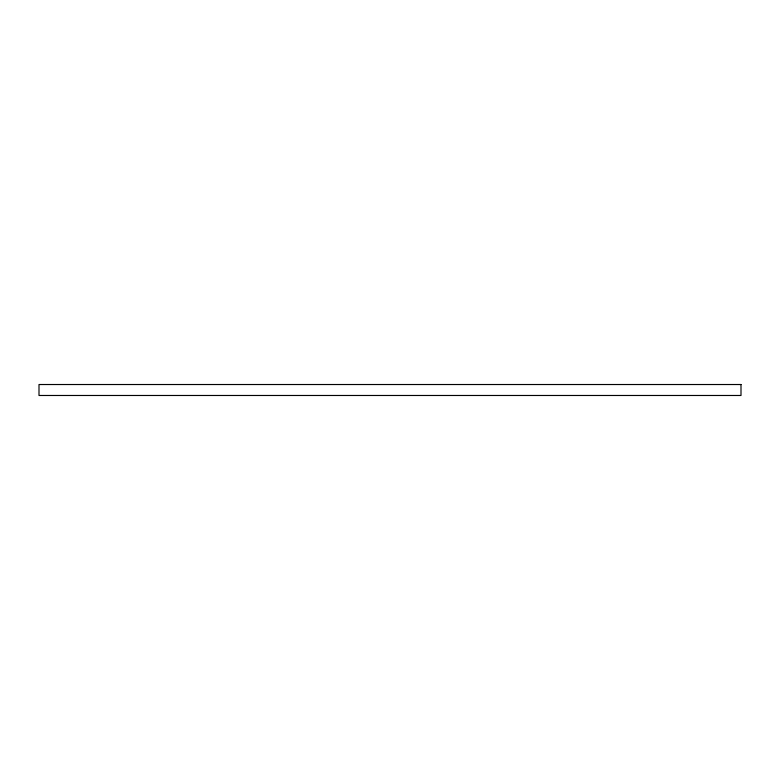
<?xml version="1.0" encoding="UTF-8"?>
<svg xmlns="http://www.w3.org/2000/svg" width="780" height="780" viewBox="0 0 780 780"><rect width="100%" height="100%" fill="white"/><g stroke="black" fill="none" stroke-linecap="round" stroke-linejoin="round"><path stroke-width="1.17" d="M741 384.52L39 384.52L39 395.479L741 395.479L741 384.52"/></g></svg>
